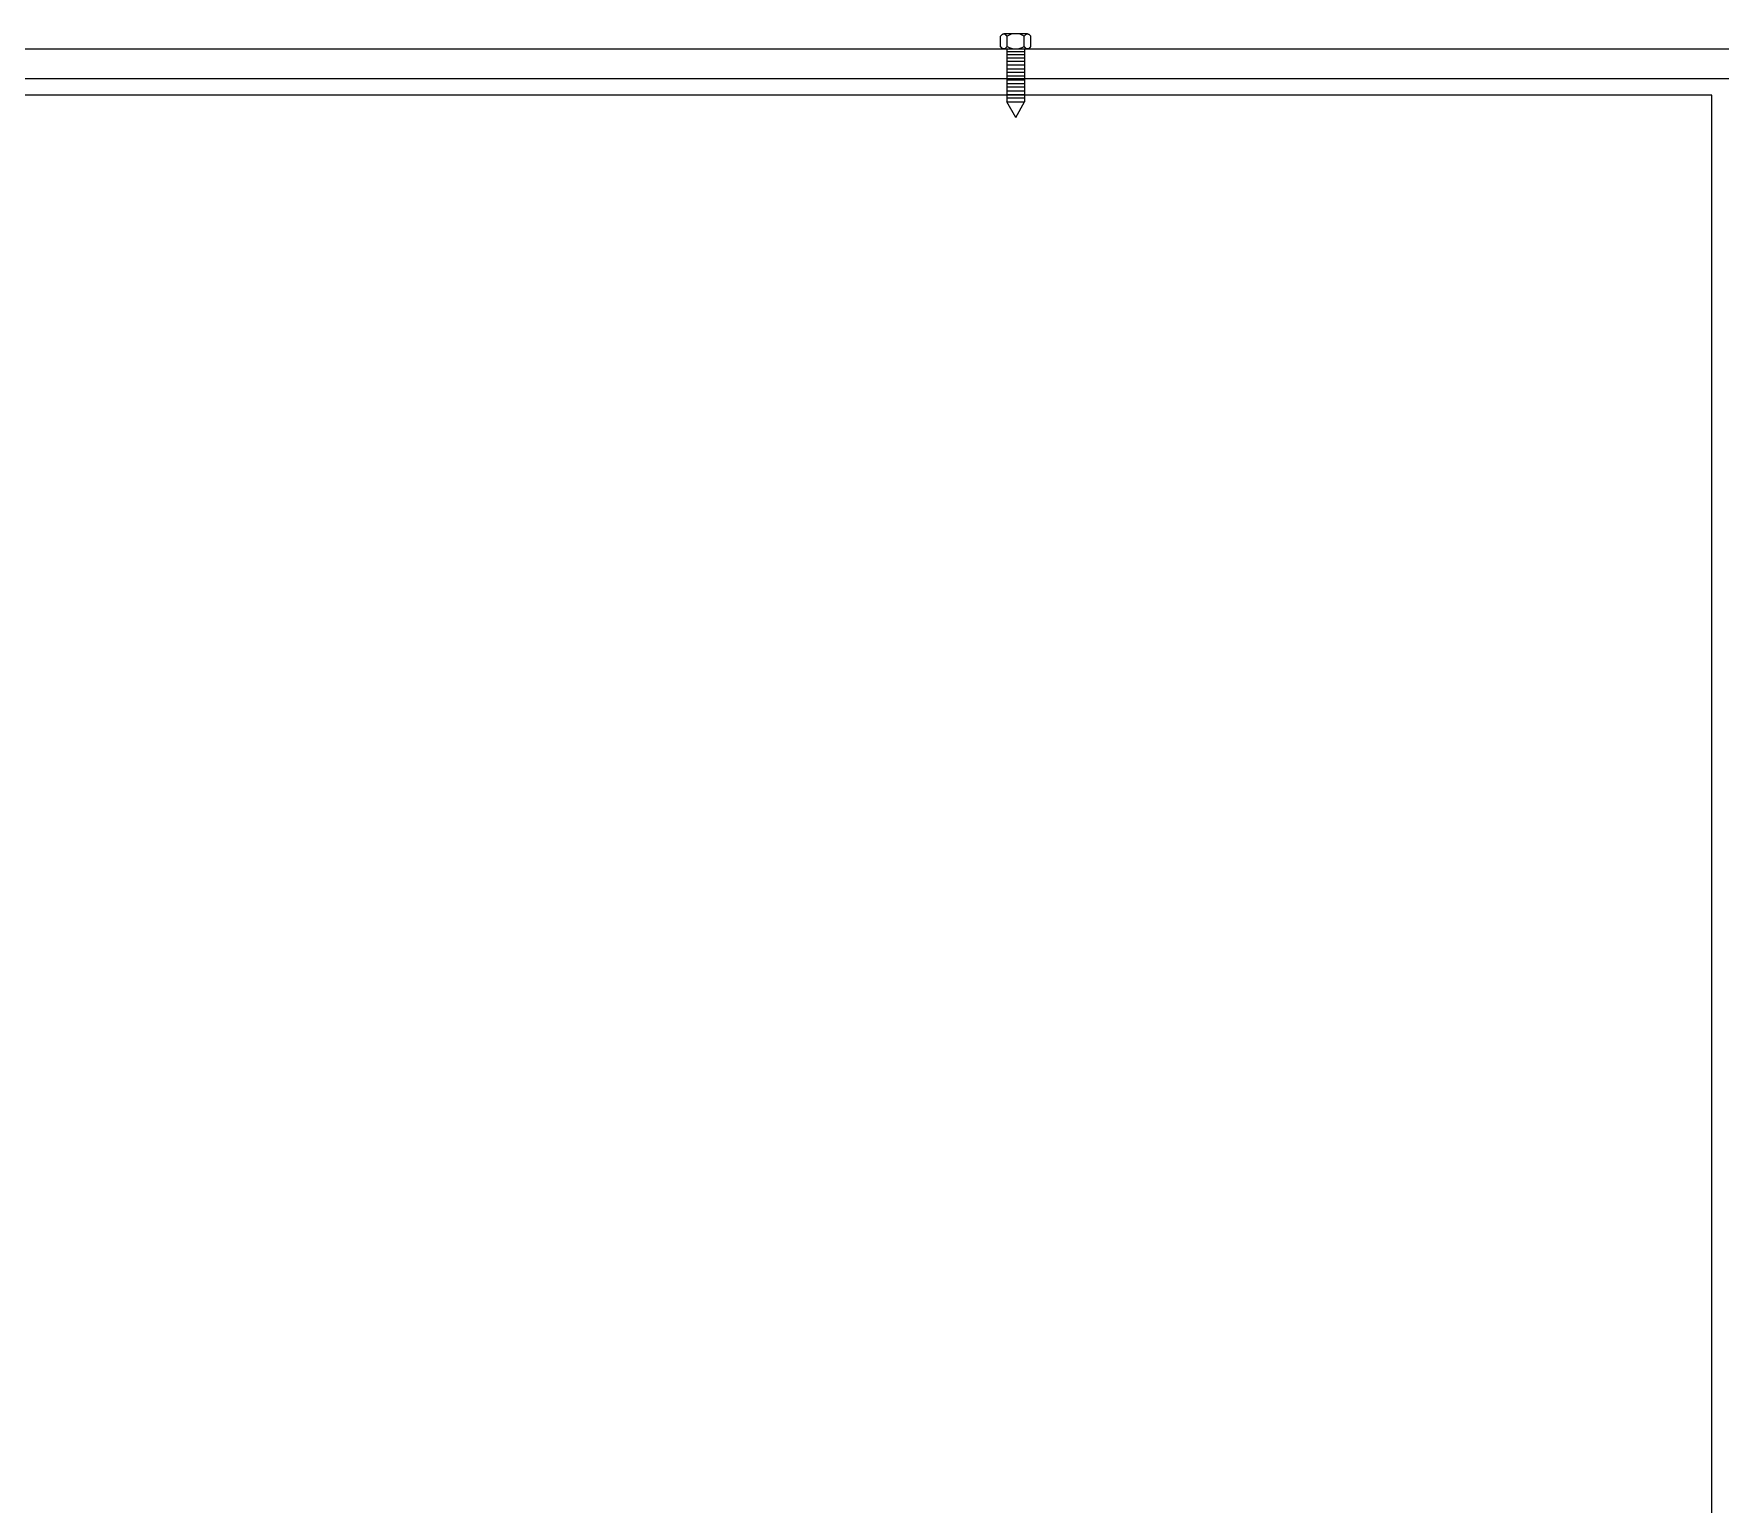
# Model space of a CAD drawing. Extents: x 1247970 to 1725648, y 860327 to 1277876.
# Drawn here: x 1333480 to 1334507, y 1199971 to 1200866 of the extents above; entities that cross this region are included whole.
import ezdxf

# ---------------------------------------------------------------- set-up
doc = ezdxf.new("R2010")
doc.units = 0
doc.header["$LTSCALE"] = 1000
doc.header["$MEASUREMENT"] = 0
doc.layers.get('0').update_dxf_attribs({"color": 254})
doc.layers.add('TK', color=4, linetype='Continuous')

# ---------------------------------------------------------------- blocks, each defined once
blk = doc.blocks.new('A$C63786A89')
at = {"linetype": 'Continuous'}
for p, q in [((-2350.3, 8213.6), (2264.3, 8213.6)), ((1055.9, 8213.6), (1055.9, 8181.4)), ((1066.5, 8213.6), (1066.5, 8181.4)), ((1055.9, 8212), (1066.5, 8212)), ((1055.9, 8210.1), (1066.5, 8210.1)), ((1055.9, 8208.2), (1066.5, 8208.2)), ((1055.9, 8206), (1066.5, 8206)), ((1055.9, 8203.8), (1066.5, 8203.8)), ((-2350.3, 8195.6), (2264.3, 8195.6)), ((1055.9, 8201.5), (1066.5, 8201.5)), ((1055.9, 8199.3), (1066.5, 8199.3)), ((1055.9, 8197.1), (1066.5, 8197.1)), ((1055.9, 8194.8), (1066.5, 8194.8)), ((1485, 8185.4), (-1570.9, 8185.4)), ((1055.9, 8192.6), (1066.5, 8192.6)), ((1055.9, 8190.4), (1066.5, 8190.4)), ((1055.9, 8188.1), (1066.5, 8188.1)), ((1055.9, 8185.9), (1066.5, 8185.9)), ((1055.9, 8185.9), (1066.5, 8185.9)), ((1055.9, 8183.7), (1066.5, 8183.7)), ((1485, 6667.7), (1485, 8185.4)), ((1055.9, 8181.4), (1066.5, 8181.4)), ((1061.2, 8171.8), (1055.9, 8181.4)), ((1061.2, 8171.8), (1066.5, 8181.4))]:
    blk.add_line(p, q, dxfattribs=at)
for points in [[(1052, 8221.3), (1052, 8221.4), (1052.1, 8221.5), (1052.2, 8221.6), (1052.3, 8221.7), (1052.4, 8221.8), (1052.5, 8221.9), (1052.6, 8222), (1052.7, 8222.1), (1052.7, 8222.2), (1052.9, 8222.3), (1053, 8222.4), (1053.1, 8222.5), (1053.2, 8222.5), (1053.3, 8222.6), (1053.4, 8222.6), (1053.5, 8222.7), (1053.6, 8222.7), (1053.7, 8222.7), (1053.8, 8222.8), (1053.9, 8222.8)], [(1052, 8215), (1052, 8221.3)], [(1053.9, 8213.6), (1053.8, 8213.6), (1053.7, 8213.6), (1053.6, 8213.6), (1053.5, 8213.6), (1053.4, 8213.7), (1053.3, 8213.7), (1053.2, 8213.8), (1053.1, 8213.9), (1053, 8213.9), (1052.9, 8214), (1052.7, 8214.1), (1052.7, 8214.2), (1052.6, 8214.3), (1052.5, 8214.4), (1052.4, 8214.5), (1052.3, 8214.6), (1052.2, 8214.7), (1052.1, 8214.8), (1052, 8214.9), (1052, 8215)], [(1053.9, 8222.8), (1054.1, 8222.8), (1054.2, 8222.7), (1054.3, 8222.7), (1054.4, 8222.7), (1054.5, 8222.6), (1054.6, 8222.6), (1054.7, 8222.5), (1054.8, 8222.5), (1054.9, 8222.4), (1055, 8222.3), (1055.1, 8222.2), (1055.2, 8222.1), (1055.3, 8222), (1055.4, 8221.9), (1055.5, 8221.8), (1055.6, 8221.7), (1055.7, 8221.6), (1055.8, 8221.5), (1055.8, 8221.4), (1055.9, 8221.3)], [(1068.4, 8222.8), (1053.9, 8222.8)], [(1055.9, 8215), (1055.8, 8214.9), (1055.8, 8214.8), (1055.7, 8214.7), (1055.6, 8214.6), (1055.5, 8214.5), (1055.4, 8214.4), (1055.3, 8214.3), (1055.2, 8214.2), (1055.1, 8214.1), (1055, 8214), (1054.9, 8213.9), (1054.8, 8213.9), (1054.7, 8213.8), (1054.6, 8213.7), (1054.5, 8213.7), (1054.4, 8213.6), (1054.3, 8213.6), (1054.2, 8213.6), (1054.1, 8213.6), (1053.9, 8213.6)], [(1053.9, 8213.6), (1068.4, 8213.6)], [(1055.9, 8221.3), (1055.9, 8215)], [(1066.4, 8221.3), (1066.5, 8221.4), (1066.6, 8221.5), (1066.6, 8221.6), (1066.7, 8221.7), (1066.8, 8221.8), (1066.9, 8221.9), (1067, 8222), (1067.1, 8222.1), (1067.2, 8222.2), (1067.3, 8222.3), (1067.4, 8222.4), (1067.5, 8222.5), (1067.6, 8222.5), (1067.7, 8222.6), (1067.8, 8222.6), (1067.9, 8222.7), (1068, 8222.7), (1068.2, 8222.7), (1068.3, 8222.8), (1068.4, 8222.8)], [(1066.4, 8215), (1066.4, 8221.3)], [(1068.4, 8213.6), (1068.3, 8213.6), (1068.2, 8213.6), (1068, 8213.6), (1067.9, 8213.6), (1067.8, 8213.7), (1067.7, 8213.7), (1067.6, 8213.8), (1067.5, 8213.9), (1067.4, 8213.9), (1067.3, 8214), (1067.2, 8214.1), (1067.1, 8214.2), (1067, 8214.3), (1066.9, 8214.4), (1066.8, 8214.5), (1066.7, 8214.6), (1066.6, 8214.7), (1066.6, 8214.8), (1066.5, 8214.9), (1066.4, 8215)], [(1068.4, 8222.8), (1068.5, 8222.8), (1068.6, 8222.7), (1068.7, 8222.7), (1068.8, 8222.7), (1068.9, 8222.6), (1069.1, 8222.6), (1069.2, 8222.5), (1069.3, 8222.5), (1069.4, 8222.4), (1069.5, 8222.3), (1069.6, 8222.2), (1069.7, 8222.1), (1069.8, 8222), (1069.9, 8221.9), (1070, 8221.8), (1070, 8221.7), (1070.1, 8221.6), (1070.2, 8221.5), (1070.3, 8221.4), (1070.4, 8221.3)], [(1070.4, 8215), (1070.3, 8214.9), (1070.2, 8214.8), (1070.1, 8214.7), (1070, 8214.6), (1070, 8214.5), (1069.9, 8214.4), (1069.8, 8214.3), (1069.7, 8214.2), (1069.6, 8214.1), (1069.5, 8214), (1069.4, 8213.9), (1069.3, 8213.9), (1069.2, 8213.8), (1069.1, 8213.7), (1068.9, 8213.7), (1068.8, 8213.6), (1068.7, 8213.6), (1068.6, 8213.6), (1068.5, 8213.6), (1068.4, 8213.6)], [(1070.4, 8215), (1070.4, 8221.3)]]:
    blk.add_lwpolyline(points, dxfattribs=at)
for centre, start, end in [((1061.2, 8212.3), 60, 120), ((1061.2, 8224.1), 240, 300)]:
    blk.add_arc(centre, 10.5, start, end, dxfattribs=at)

msp = doc.modelspace()

# ---------------------------------------------------------------- block references
at = {"layer": 'TK'}
msp.add_blockref('A$C63786A89', (1333017, 1192643.7, -355), dxfattribs=at)

doc.saveas('drawing.dxf')
